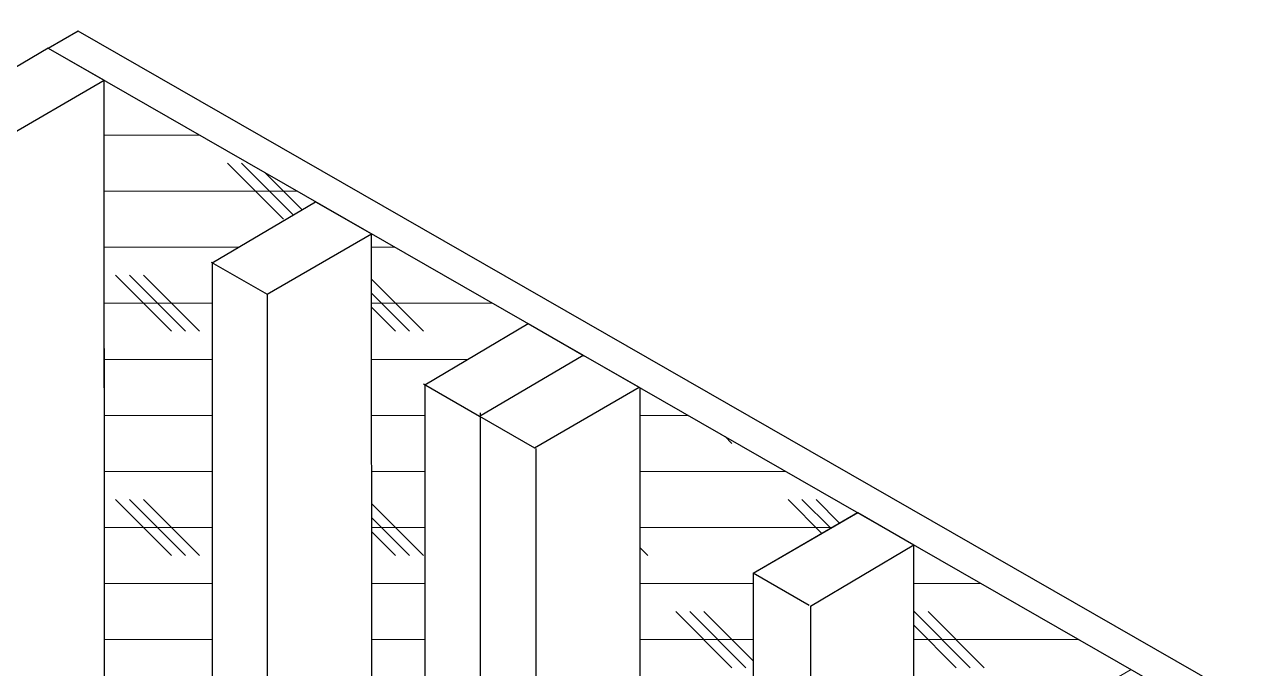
# Model space of a CAD drawing. Header units: inches. Extents: x -20.7 to 76.3, y -55.2 to 19.1.
# Drawn here: x 51.305 to 54.027, y -25.9 to -24.463 of the extents above; entities that cross this region are included whole.
import ezdxf

# ---------------------------------------------------------------- set-up
doc = ezdxf.new("R2010")
doc.units = ezdxf.units.IN
doc.header["$MEASUREMENT"] = 0
for name, color, linetype, lineweight in [('.ATI-HATCH', 7, 'Continuous', 0), ('G-ANNO-TTLB', 7, 'Continuous', 0), ('TYVEK', 7, 'Continuous', 0)]:
    doc.layers.add(name, color=color, linetype=linetype, lineweight=lineweight)

# ---------------------------------------------------------------- blocks, each defined once
blk = doc.blocks.new('Block_669')
at = {"layer": '.ATI-HATCH'}
for points, knots in [([(51.7238, -28.1199), (51.7238, -28.1199), (51.4854, -28.171), (51.4854, -28.171), (51.4854, -28.171), (51.483, -24.5881), (51.483, -24.5881), (51.483, -24.5881), (51.9545, -24.8585), (51.9545, -24.8585), (51.9545, -24.8585), (51.7241, -24.9948), (51.7241, -24.9948), (51.7241, -24.9948), (51.7238, -24.9946), (51.7238, -24.9946), (51.7238, -24.9946), (51.7238, -28.1199), (51.7238, -28.1199)], [0, 0, 0, 0, 1, 1, 1, 2, 2, 2, 3, 3, 3, 4, 4, 4, 5, 5, 5, 6, 6, 6, 6]), ([(52.1922, -28.0194), (52.1944, -28.0189), (52.1965, -28.0186), (52.1987, -28.0182), (52.1987, -28.0182), (52.198, -25.2666), (52.198, -25.2666), (52.198, -25.2666), (52.1983, -25.2667), (52.1983, -25.2667), (52.1983, -25.2667), (52.4288, -25.1305), (52.4288, -25.1305), (52.4288, -25.1305), (52.0796, -24.9302), (52.0796, -24.9302), (52.0796, -24.9302), (52.0818, -28.0431), (52.0818, -28.0431), (52.0818, -28.0431), (52.1922, -28.0194), (52.1922, -28.0194)], [0, 0, 0, 0, 1, 1, 1, 2, 2, 2, 3, 3, 3, 4, 4, 4, 5, 5, 5, 6, 6, 6, 7, 7, 7, 7]), ([(52.9305, -26.7253), (52.9305, -26.7253), (52.9305, -25.687), (52.9305, -25.687), (52.9305, -25.687), (53.1638, -25.552), (53.1638, -25.552), (53.1638, -25.552), (52.6789, -25.2739), (52.6789, -25.2739), (52.6789, -25.2739), (52.6789, -26.5728), (52.6789, -26.5728), (52.6789, -26.5728), (52.9305, -26.7253), (52.9305, -26.7253)], [0, 0, 0, 0, 1, 1, 1, 2, 2, 2, 3, 3, 3, 4, 4, 4, 5, 5, 5, 5]), ([(53.2889, -25.6238), (53.2889, -25.6238), (53.2883, -26.9421), (53.2883, -26.9421), (53.2883, -26.9421), (53.5406, -27.095), (53.5406, -27.095), (53.5406, -27.095), (53.5406, -26.037), (53.5406, -26.037), (53.5406, -26.037), (53.7739, -25.9019), (53.7739, -25.9019), (53.7739, -25.9019), (53.2889, -25.6238), (53.2889, -25.6238)], [0, 0, 0, 0, 1, 1, 1, 2, 2, 2, 3, 3, 3, 4, 4, 4, 5, 5, 5, 5])]:
    blk.add_open_spline(points, degree=3, knots=knots, dxfattribs=at)
at = {"layer": '.ATI-HATCH', "color": 8, "lineweight": 0, "true_color": 0x808080}
for points in [[(51.4831, -24.71), (51.4831, -24.71), (51.6956, -24.71), (51.6956, -24.71)], [(51.883, -24.8976), (51.883, -24.8976), (51.758, -24.7725), (51.758, -24.7725)], [(51.9047, -24.888), (51.9047, -24.888), (51.7893, -24.7725), (51.7893, -24.7725)], [(51.9243, -24.8764), (51.9243, -24.8764), (51.8419, -24.7939), (51.8419, -24.7939)], [(51.4832, -24.835), (51.4832, -24.835), (51.9136, -24.835), (51.9136, -24.835)], [(51.4833, -24.9601), (51.4833, -24.9601), (51.7827, -24.9601), (51.7827, -24.9601)], [(52.0797, -24.9601), (52.0797, -24.9601), (52.1317, -24.9601), (52.1317, -24.9601)], [(51.633, -25.1476), (51.633, -25.1476), (51.5079, -25.0226), (51.5079, -25.0226)], [(51.6642, -25.1476), (51.6642, -25.1476), (51.5392, -25.0226), (51.5392, -25.0226)], [(51.6955, -25.1476), (51.6955, -25.1476), (51.5704, -25.0226), (51.5704, -25.0226)], [(52.1956, -25.1476), (52.1956, -25.1476), (52.0797, -25.0317), (52.0797, -25.0317)], [(52.1644, -25.1476), (52.1644, -25.1476), (52.0797, -25.063), (52.0797, -25.063)], [(51.4833, -25.0851), (51.4833, -25.0851), (51.7238, -25.0851), (51.7238, -25.0851)], [(52.0797, -25.0851), (52.0797, -25.0851), (52.3497, -25.0851), (52.3497, -25.0851)], [(52.1331, -25.1476), (52.1331, -25.1476), (52.0798, -25.0943), (52.0798, -25.0943)], [(51.4834, -25.2102), (51.4834, -25.2102), (51.7238, -25.2102), (51.7238, -25.2102)], [(52.0798, -25.2102), (52.0798, -25.2102), (52.294, -25.2102), (52.294, -25.2102)], [(51.4835, -25.3352), (51.4835, -25.3352), (51.7238, -25.3352), (51.7238, -25.3352)], [(52.0799, -25.3352), (52.0799, -25.3352), (52.198, -25.3352), (52.198, -25.3352)], [(52.6789, -25.3352), (52.6789, -25.3352), (52.7857, -25.3352), (52.7857, -25.3352)], [(52.8833, -25.3977), (52.8833, -25.3977), (52.868, -25.3824), (52.868, -25.3824)], [(51.4836, -25.4602), (51.4836, -25.4602), (51.7238, -25.4602), (51.7238, -25.4602)], [(52.08, -25.4602), (52.08, -25.4602), (52.1981, -25.4602), (52.1981, -25.4602)], [(52.6789, -25.4602), (52.6789, -25.4602), (53.0037, -25.4602), (53.0037, -25.4602)], [(51.633, -25.6478), (51.633, -25.6478), (51.5079, -25.5227), (51.5079, -25.5227)], [(51.6642, -25.6478), (51.6642, -25.6478), (51.5392, -25.5227), (51.5392, -25.5227)], [(51.6955, -25.6478), (51.6955, -25.6478), (51.5704, -25.5227), (51.5704, -25.5227)], [(52.1956, -25.6478), (52.1956, -25.6478), (52.08, -25.5322), (52.08, -25.5322)], [(53.0839, -25.5983), (53.0839, -25.5983), (53.0084, -25.5227), (53.0084, -25.5227)], [(53.1037, -25.5868), (53.1037, -25.5868), (53.0396, -25.5227), (53.0396, -25.5227)], [(53.1235, -25.5754), (53.1235, -25.5754), (53.0709, -25.5227), (53.0709, -25.5227)], [(51.4837, -25.5853), (51.4837, -25.5853), (51.7238, -25.5853), (51.7238, -25.5853)], [(52.1644, -25.6478), (52.1644, -25.6478), (52.0801, -25.5635), (52.0801, -25.5635)], [(52.0801, -25.5853), (52.0801, -25.5853), (52.1981, -25.5853), (52.1981, -25.5853)], [(52.6789, -25.5853), (52.6789, -25.5853), (53.1064, -25.5853), (53.1064, -25.5853)], [(52.1331, -25.6478), (52.1331, -25.6478), (52.0801, -25.5948), (52.0801, -25.5948)], [(52.6958, -25.6478), (52.6958, -25.6478), (52.6789, -25.6309), (52.6789, -25.6309)], [(51.4838, -25.7103), (51.4838, -25.7103), (51.7238, -25.7103), (51.7238, -25.7103)], [(52.0802, -25.7103), (52.0802, -25.7103), (52.1981, -25.7103), (52.1981, -25.7103)], [(52.6789, -25.7103), (52.6789, -25.7103), (52.9305, -25.7103), (52.9305, -25.7103)], [(53.2889, -25.7103), (53.2889, -25.7103), (53.4398, -25.7103), (53.4398, -25.7103)], [(52.8833, -25.8979), (52.8833, -25.8979), (52.7583, -25.7728), (52.7583, -25.7728)], [(52.9146, -25.8979), (52.9146, -25.8979), (52.7896, -25.7728), (52.7896, -25.7728)], [(52.9305, -25.8826), (52.9305, -25.8826), (52.8208, -25.7728), (52.8208, -25.7728)], [(53.4147, -25.8979), (53.4147, -25.8979), (53.2897, -25.7728), (53.2897, -25.7728)], [(53.446, -25.8979), (53.446, -25.8979), (53.321, -25.7728), (53.321, -25.7728)], [(53.3835, -25.8979), (53.3835, -25.8979), (53.2889, -25.8032), (53.2889, -25.8032)], [(51.4838, -25.8353), (51.4838, -25.8353), (51.7238, -25.8353), (51.7238, -25.8353)], [(52.0803, -25.8353), (52.0803, -25.8353), (52.1982, -25.8353), (52.1982, -25.8353)], [(52.6789, -25.8353), (52.6789, -25.8353), (52.9305, -25.8353), (52.9305, -25.8353)], [(53.2888, -25.8353), (53.2888, -25.8353), (53.6578, -25.8353), (53.6578, -25.8353)]]:
    blk.add_open_spline(points, degree=3, dxfattribs=at)

msp = doc.modelspace()

# ---------------------------------------------------------------- hatches: boundary and pattern name
at = {"layer": 'G-ANNO-TTLB', "true_color": 0xff00ff, "transparency": 33554687}
h = msp.add_hatch(color=6, dxfattribs=at)
edge = h.paths.add_edge_path()
edge.add_spline(control_points=[(71.8573, -54.9456), (71.8573, -54.9456), (31.1572, -54.9456), (31.1572, -54.9456), (31.1572, -54.9456), (31.1572, -20.8103), (31.1572, -20.8103), (31.1572, -20.8103), (71.8573, -20.8103), (71.8573, -20.8103), (71.8573, -20.8103), (71.8573, -54.9456), (71.8573, -54.9456)], knot_values=[0, 0, 0, 0, 1, 1, 1, 2, 2, 2, 3, 3, 3, 4, 4, 4, 4], degree=3, periodic=0)
edge = h.paths.add_edge_path()
edge.add_spline(control_points=[(31.2823, -20.9353), (31.2823, -20.9353), (31.2823, -54.8205), (31.2823, -54.8205), (31.2823, -54.8205), (71.7322, -54.8205), (71.7322, -54.8205), (71.7322, -54.8205), (71.7322, -20.9353), (71.7322, -20.9353), (71.7322, -20.9353), (31.2823, -20.9353), (31.2823, -20.9353)], knot_values=[0, 0, 0, 0, 1, 1, 1, 2, 2, 2, 3, 3, 3, 4, 4, 4, 4], degree=3, periodic=0)
edge.add_line((31.2823, -20.9353), (31.2823, -20.9353))

# ---------------------------------------------------------------- linework, layer by layer
at = {"layer": 'G-ANNO-TTLB'}
for points in [[(71.8573, -54.9456), (71.8573, -54.9456), (31.1572, -54.9456), (31.1572, -54.9456), (31.1572, -54.9456), (31.1572, -20.8103), (31.1572, -20.8103), (31.1572, -20.8103), (71.8573, -20.8103), (71.8573, -20.8103), (71.8573, -20.8103), (71.8573, -54.9456), (71.8573, -54.9456)], [(31.2823, -20.9353), (31.2823, -20.9353), (31.2823, -54.8205), (31.2823, -54.8205), (31.2823, -54.8205), (71.7322, -54.8205), (71.7322, -54.8205), (71.7322, -54.8205), (71.7322, -20.9353), (71.7322, -20.9353), (71.7322, -20.9353), (31.2823, -20.9353), (31.2823, -20.9353)]]:
    msp.add_open_spline(points, degree=3, knots=[0, 0, 0, 0, 1, 1, 1, 2, 2, 2, 3, 3, 3, 4, 4, 4, 4], dxfattribs=at)
at = {"layer": 'TYVEK', "color": 2, "lineweight": 25, "true_color": 0xffff00}
for p, q in [((51.358, -24.5161), (51.4248, -24.4774)), ((51.3577, -24.5162), (55.0897, -26.6566))]:
    msp.add_line(p, q, dxfattribs=at)
at = {"layer": 'TYVEK', "color": 18, "lineweight": 25, "true_color": 0x000000}
msp.add_line((51.4245, -24.4776), (55.1565, -26.6179), dxfattribs=at)
at = {"layer": 'TYVEK', "color": 33, "lineweight": 25, "true_color": 0xcc9966}
for p, q in [((51.358, -24.5161), (51.1272, -24.6527)), ((51.358, -24.5161), (51.483, -24.5877)), ((51.2496, -24.7228), (51.483, -24.5877)), ((51.4854, -28.171), (51.483, -24.5877)), ((51.7238, -24.9949), (51.9546, -24.8585)), ((51.9546, -24.8585), (52.0796, -24.9301)), ((51.8463, -25.0651), (52.0796, -24.9301)), ((52.0818, -28.0431), (52.0796, -24.9301)), ((51.7213, -24.9931), (51.8463, -25.0651)), ((51.7238, -24.9949), (51.7238, -28.1199)), ((51.8463, -25.0651), (51.8476, -28.0933)), ((52.198, -25.2669), (52.4288, -25.1304)), ((52.4288, -25.1304), (52.5538, -25.2021)), ((52.3205, -25.3371), (52.5513, -25.2007)), ((52.5513, -25.2007), (52.6763, -25.2723)), ((52.1954, -25.2651), (52.3205, -25.3371)), ((52.198, -25.2669), (52.1987, -28.0182)), ((52.4429, -25.4074), (52.6763, -25.2723)), ((52.6789, -26.2165), (52.6789, -25.2738)), ((52.3205, -25.3371), (52.4429, -25.4074)), ((52.3215, -25.3297), (52.3215, -26.8228)), ((52.4455, -25.4088), (52.4455, -31.1954)), ((52.6789, -26.5728), (52.6789, -25.5427)), ((53.0585, -25.7604), (53.2889, -25.6237)), ((53.2889, -26.9425), (53.2889, -25.6237)), ((52.9305, -25.687), (52.9305, -27.0059)), ((53.0585, -25.7604), (53.0578, -27.0789))]:
    msp.add_line(p, q, dxfattribs=at)
msp.add_lwpolyline([(53.0556, -25.7588), (52.9305, -25.687), (53.1639, -25.552), (53.2889, -25.6237)], dxfattribs=at)

# ---------------------------------------------------------------- block references
at = {"layer": '.ATI-HATCH'}
msp.add_blockref('Block_669', (0, 0), dxfattribs=at)

doc.saveas('drawing.dxf')
